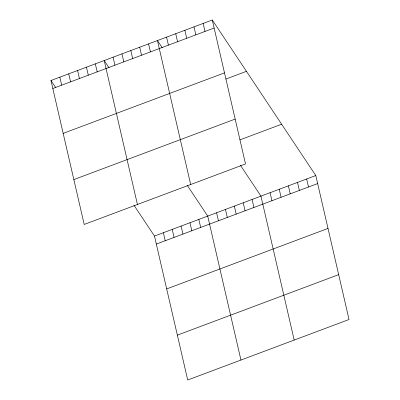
<?xml version="1.0" encoding="UTF-8"?>
<svg xmlns="http://www.w3.org/2000/svg" width="400" height="400" viewBox="0 0 400 400"><rect width="100%" height="100%" fill="white"/><g stroke="black" fill="none" stroke-linecap="round" stroke-linejoin="round"><path stroke-width="0.6" d="M212.29 20L245.525 163.95L84.2 224.445L50.97 80.495L212.29 20L315.8 175.555L349.03 319.505L187.71 380L154.475 236.05L133.98 205.25M52.815 88.505L214.14 28.01M63.175 133.365L224.495 72.87M225.88 79.045L246.45 71.335M73.845 179.585L235.165 119.09M239.935 139.865L281.64 124.225M154.475 236.05L315.8 175.555M156.325 244.065L317.65 183.57M166.685 288.925L328.005 228.425M177.355 335.14L338.675 274.645M162.225 47.755L157.44 40.57L190.675 184.515M240.455 165.325L260.95 196.125L294.185 340.075M108.985 67.72L104.205 60.53L137.435 204.48M187.22 185.29L207.715 216.09L240.945 360.035M50.97 80.495L55.75 87.68M306.66 178.985L308.505 186.995M297.515 182.415L299.365 190.425M288.375 185.84L290.225 193.855M279.235 189.27L281.08 197.28M270.09 192.695L271.94 200.71M252.075 199.45L253.925 207.465M203.15 23.43L205 31.44M243.205 202.78L245.055 210.79M194.005 26.855L195.855 34.87M234.33 206.105L236.18 214.12M184.865 30.285L186.715 38.295M225.46 209.435L227.31 217.445M175.725 33.71L177.575 41.725M216.585 212.76L218.435 220.775M166.58 37.14L168.43 45.15M198.84 219.415L200.69 227.43M189.97 222.745L191.815 230.755M148.57 43.895L150.42 51.91M181.095 226.07L182.945 234.08M139.695 47.225L141.545 55.235M172.22 229.395L174.07 237.41M130.82 50.55L132.67 58.56M163.35 232.725L165.2 240.735M121.95 53.875L123.8 61.89M113.075 57.205L114.925 65.215M95.33 63.86L97.18 71.87M86.46 67.185L88.31 75.2M77.585 70.515L79.435 78.525M68.715 73.84L70.565 81.855M59.84 77.17L61.69 85.18"/></g></svg>
